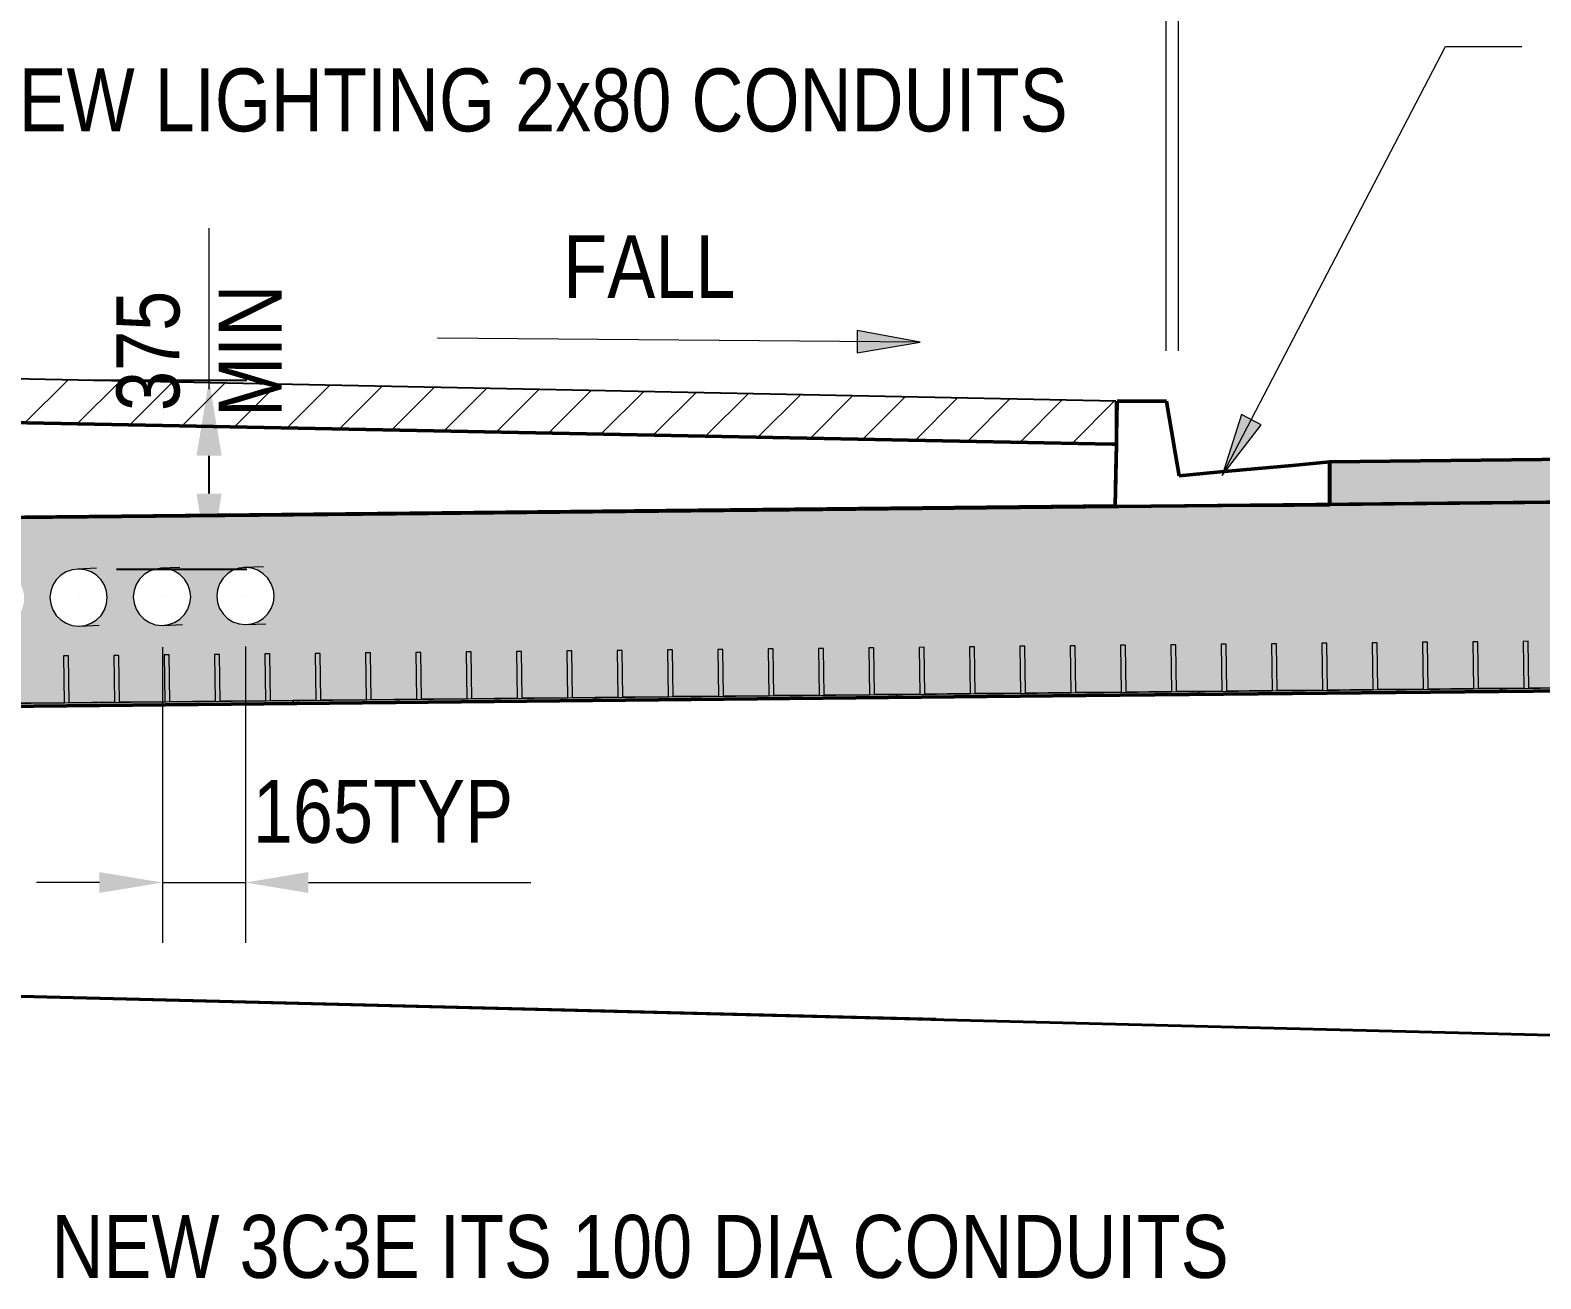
# Model space of a CAD drawing. Header units: metres. Extents: x -1693 to -1567, y 3 to 23.
# Drawn here: x -1688.653 to -1685.652, y 17.735 to 20.215 of the extents above; entities that cross this region are included whole.
import ezdxf

# ---------------------------------------------------------------- set-up
doc = ezdxf.new("R2010")
doc.units = ezdxf.units.M
doc.linetypes.add('DASHED2', pattern=[9.525, 6.35, -3.175])
doc.linetypes.add('JacobsDash', pattern=[0.0045, 0.003, -0.0015])
doc.layers.get('Defpoints').update_dxf_attribs({"color": 41})
for name, color, linetype, lineweight, true_color in [('Center line', 7, 'Continuous', 9, 0xff8080), ('D-BDGE-Conduits', 1, 'Continuous', 9, 0xff0000), ('D-BDGE-FRAMING', 7, 'Continuous', 13, 0x8c8cc6)]:
    doc.layers.add(name, color=color, linetype=linetype, lineweight=lineweight, true_color=true_color)
for name, color, linetype, lineweight in [('D-BDGE', 7, 'Continuous', 13), ('D-BDGE-18-SOLID', 7, 'Continuous', 9), ('D-BDGE-FLOOR', 7, 'Continuous', 50), ('D-BDGE-FLOOR-HID', 7, 'JacobsDash', 18), ('D-BDGE-FLOOR-PAT', 7, 'Continuous', 50), ('D-BDGE-LINE', 7, 'Continuous', 9), ('D-ENHA-TEXT', 7, 'Continuous', 9), ('D-ENHA-TEXT-DIMS', 7, 'Continuous', 9), ('Toposolid', 7, 'Continuous', 9)]:
    doc.layers.add(name, color=color, linetype=linetype, lineweight=lineweight)
doc.styles.add('Arial Narrow', font='ARIALN.TTF', dxfattribs={"height": 0.125})
doc.dimstyles.new('____ddd_____1', dxfattribs={"dimscale": 0.3048, "dimtxt": 0.127929, "dimasz": 0.492126, "dimexe": 0.246063, "dimexo": 0.164042, "dimgap": 0.082021, "dimtad": 1, "dimdec": 0, "dimlfac": 1000, "dimzin": 0, "dimdsep": 46, "dimtxsty": 'Arial Narrow', "dimsah": 1, "dimcen": 0.09, "dimaunit": 1, "dimadec": 4, "dimazin": 0, "dimtfac": 1, "dimtdec": 4, "dimtix": 1, "dimtmove": 2, "dimatfit": 3, "dimfxl": 1, "dimtvp": 1, "dimtolj": 1, "dimtzin": 0, "dimarcsym": 2})
doc.dimstyles.new('Dimension_Standard_O__mm_', dxfattribs={"dimscale": 0.3048, "dimtxt": 0.127929, "dimasz": 0.410105, "dimexe": 0.393701, "dimexo": 0.246063, "dimgap": 0.246063, "dimtad": 1, "dimdec": 0, "dimlfac": 1000, "dimzin": 0, "dimdsep": 46, "dimtxsty": 'Arial Narrow', "dimsah": 1, "dimcen": 0.09, "dimaunit": 1, "dimadec": 4, "dimazin": 0, "dimtfac": 1, "dimtdec": 4, "dimtix": 1, "dimtmove": 0, "dimatfit": 3, "dimfxl": 1, "dimtvp": 1, "dimtfill": 1, "dimtolj": 1, "dimtzin": 0, "dimlwd": 18, "dimlwe": 18, "dimarcsym": 2})
doc.dimstyles.new('Dimension_Standard_O__mm__2', dxfattribs={"dimscale": 0.3048, "dimtxt": 0.127929, "dimasz": 0.410105, "dimexe": 0.393701, "dimexo": 0.246063, "dimgap": 0.246063, "dimtad": 1, "dimdec": 0, "dimlfac": 1000, "dimzin": 0, "dimdsep": 46, "dimtxsty": 'Arial Narrow', "dimsah": 1, "dimcen": 0.09, "dimaunit": 1, "dimadec": 4, "dimazin": 0, "dimtfac": 1, "dimtdec": 4, "dimtix": 1, "dimtmove": 2, "dimatfit": 3, "dimfxl": 1, "dimtvp": 1, "dimtfill": 1, "dimtolj": 1, "dimtzin": 0, "dimlwd": 18, "dimlwe": 18, "dimarcsym": 2})

# ---------------------------------------------------------------- blocks, each defined once
blk = doc.blocks.new('T2DPAA-T2D-PWA-GE-M3D-100001_RockLevels_rvt-1-DRG-2871022 - SECTION 1')
at = {"layer": 'Toposolid', "true_color": 0x8000ff}
blk.add_hatch(color=190, dxfattribs=at).paths.add_polyline_path([(-1675.9625, 17.9468), (-1674.1796, 17.9847), (-1664.3281, 18.4699), (-1659.2964, 18.4138), (-1656.9158, 18.4274), (-1653.7706, 18.5171), (-1653.7706, 18.5176), (-1656.9159, 18.4284), (-1659.3147, 18.415), (-1664.3338, 18.471), (-1674.1999, 17.9847), (-1675.9625, 17.9478), (-1677.3317, 18.0114), (-1689.3488, 18.3138), (-1691.2278, 18.7594), (-1693.0502, 18.1242), (-1693.0502, 18.1235), (-1691.2277, 18.7585), (-1689.3473, 18.3124), (-1677.3292, 18.0104), (-1675.9625, 17.9468)])
at = {"layer": 'Toposolid', "color": 190, "linetype": 'DASHED2', "lineweight": 40, "true_color": 0x8000ff}
for p, q in [((-1677.3309, 18.0114), (-1689.3473, 18.3134)), ((-1689.3473, 18.3124), (-1677.3309, 18.0104))]:
    blk.add_line(p, q, dxfattribs=at)
blk = doc.blocks.new('07_STR_DPS_PermadecPanel - 07_STR_DPS_PermadecPanel-V3-DRG-2871022 - SECTION 1')
at = {"layer": 'D-BDGE-FRAMING', "color": 7}
for p, q in [((-1688.6767, 18.9713), (-1688.6867, 18.9712)), ((-1688.6867, 18.9712), (-1688.6858, 18.8782)), ((-1688.6758, 18.8783), (-1688.6767, 18.9713)), ((-1688.5767, 18.9723), (-1688.5867, 18.9722)), ((-1688.5867, 18.9722), (-1688.5858, 18.8792)), ((-1688.5758, 18.8793), (-1688.5767, 18.9723)), ((-1688.4767, 18.9733), (-1688.4867, 18.9732)), ((-1688.4867, 18.9732), (-1688.4858, 18.8802)), ((-1688.4758, 18.8803), (-1688.4767, 18.9733)), ((-1688.3767, 18.9743), (-1688.3867, 18.9742)), ((-1688.3867, 18.9742), (-1688.3858, 18.8812)), ((-1688.3758, 18.8813), (-1688.3767, 18.9743)), ((-1688.2767, 18.9753), (-1688.2867, 18.9752)), ((-1688.2867, 18.9752), (-1688.2858, 18.8822)), ((-1688.2758, 18.8823), (-1688.2767, 18.9753)), ((-1688.1768, 18.9763), (-1688.1867, 18.9762)), ((-1688.1867, 18.9762), (-1688.1858, 18.8832)), ((-1688.1758, 18.8833), (-1688.1768, 18.9763)), ((-1688.6858, 18.8782), (-1688.7308, 18.8778)), ((-1688.7308, 18.8778), (-1688.7307, 18.8718)), ((-1688.7307, 18.8718), (-1688.1308, 18.8778)), ((-1688.5858, 18.8792), (-1688.6758, 18.8783)), ((-1688.4858, 18.8802), (-1688.5758, 18.8793)), ((-1688.3858, 18.8812), (-1688.4758, 18.8803)), ((-1688.2858, 18.8822), (-1688.3758, 18.8813)), ((-1688.1858, 18.8832), (-1688.2758, 18.8823)), ((-1688.1308, 18.8838), (-1688.1758, 18.8833)), ((-1688.1308, 18.8778), (-1688.1308, 18.8838))]:
    blk.add_line(p, q, dxfattribs=at)
blk = doc.blocks.new('07_STR_DPS_PermadecPanel - 07_STR_DPS_PermadecPanel-V4-DRG-2871022 - SECTION 1')
at = {"layer": 'D-BDGE-FRAMING', "color": 7}
for p, q in [((-1688.0767, 18.9773), (-1688.0867, 18.9772)), ((-1688.0867, 18.9772), (-1688.0858, 18.8842)), ((-1688.0758, 18.8843), (-1688.0767, 18.9773)), ((-1687.9767, 18.9783), (-1687.9867, 18.9782)), ((-1687.9867, 18.9782), (-1687.9858, 18.8852)), ((-1687.9758, 18.8853), (-1687.9767, 18.9783)), ((-1687.8767, 18.9793), (-1687.8867, 18.9792)), ((-1687.8867, 18.9792), (-1687.8858, 18.8862)), ((-1687.8758, 18.8863), (-1687.8767, 18.9793)), ((-1687.7767, 18.9803), (-1687.7867, 18.9802)), ((-1687.7867, 18.9802), (-1687.7858, 18.8872)), ((-1687.7758, 18.8873), (-1687.7767, 18.9803)), ((-1687.6767, 18.9813), (-1687.6867, 18.9812)), ((-1687.6867, 18.9812), (-1687.6858, 18.8882)), ((-1687.6758, 18.8883), (-1687.6767, 18.9813)), ((-1687.5767, 18.9823), (-1687.5867, 18.9822)), ((-1687.5867, 18.9822), (-1687.5858, 18.8892)), ((-1687.5758, 18.8893), (-1687.5767, 18.9823)), ((-1688.0858, 18.8842), (-1688.1308, 18.8838)), ((-1688.1308, 18.8838), (-1688.1307, 18.8778)), ((-1688.1307, 18.8778), (-1687.5308, 18.8838)), ((-1687.9858, 18.8852), (-1688.0758, 18.8843)), ((-1687.8858, 18.8862), (-1687.9758, 18.8853)), ((-1687.7858, 18.8872), (-1687.8758, 18.8863)), ((-1687.6858, 18.8882), (-1687.7758, 18.8873)), ((-1687.5858, 18.8892), (-1687.6758, 18.8883)), ((-1687.5308, 18.8898), (-1687.5758, 18.8893)), ((-1687.5308, 18.8838), (-1687.5308, 18.8898))]:
    blk.add_line(p, q, dxfattribs=at)
blk = doc.blocks.new('07_STR_DPS_PermadecPanel - 07_STR_DPS_PermadecPanel-V5-DRG-2871022 - SECTION 1')
at = {"layer": 'D-BDGE-FRAMING', "color": 7}
for p, q in [((-1687.4767, 18.9833), (-1687.4867, 18.9832)), ((-1687.4867, 18.9832), (-1687.4858, 18.8902)), ((-1687.4758, 18.8903), (-1687.4767, 18.9833)), ((-1687.3767, 18.9843), (-1687.3867, 18.9842)), ((-1687.3867, 18.9842), (-1687.3858, 18.8912)), ((-1687.3758, 18.8913), (-1687.3767, 18.9843)), ((-1687.2767, 18.9853), (-1687.2867, 18.9852)), ((-1687.2867, 18.9852), (-1687.2858, 18.8922)), ((-1687.2758, 18.8923), (-1687.2767, 18.9853)), ((-1687.1767, 18.9863), (-1687.1867, 18.9862)), ((-1687.1867, 18.9862), (-1687.1858, 18.8932)), ((-1687.1758, 18.8933), (-1687.1767, 18.9863)), ((-1687.0767, 18.9873), (-1687.0867, 18.9872)), ((-1687.0867, 18.9872), (-1687.0858, 18.8942)), ((-1687.0758, 18.8943), (-1687.0767, 18.9873)), ((-1686.9767, 18.9883), (-1686.9867, 18.9882)), ((-1686.9867, 18.9882), (-1686.9858, 18.8952)), ((-1686.9758, 18.8953), (-1686.9767, 18.9883)), ((-1687.4858, 18.8902), (-1687.5308, 18.8898)), ((-1687.5308, 18.8898), (-1687.5307, 18.8838)), ((-1687.5307, 18.8838), (-1686.9308, 18.8898)), ((-1687.3858, 18.8912), (-1687.4758, 18.8903)), ((-1687.2858, 18.8922), (-1687.3758, 18.8913)), ((-1687.1858, 18.8932), (-1687.2758, 18.8923)), ((-1687.0858, 18.8942), (-1687.1758, 18.8933)), ((-1686.9858, 18.8952), (-1687.0758, 18.8943)), ((-1686.9308, 18.8958), (-1686.9758, 18.8953)), ((-1686.9308, 18.8898), (-1686.9308, 18.8958))]:
    blk.add_line(p, q, dxfattribs=at)
blk = doc.blocks.new('07_STR_DPS_PermadecPanel - 07_STR_DPS_PermadecPanel-5973115-DRG-2871022 - SECTION 1')
at = {"layer": 'D-BDGE-FRAMING', "color": 7}
for p, q in [((-1686.8767, 18.9894), (-1686.8867, 18.9893)), ((-1686.8867, 18.9893), (-1686.8858, 18.8963)), ((-1686.8758, 18.8964), (-1686.8767, 18.9894)), ((-1686.7767, 18.9904), (-1686.7867, 18.9903)), ((-1686.7867, 18.9903), (-1686.7858, 18.8973)), ((-1686.7758, 18.8974), (-1686.7767, 18.9904)), ((-1686.6767, 18.9914), (-1686.6867, 18.9913)), ((-1686.6867, 18.9913), (-1686.6858, 18.8983)), ((-1686.6758, 18.8984), (-1686.6767, 18.9914)), ((-1686.5767, 18.9924), (-1686.5867, 18.9923)), ((-1686.5867, 18.9923), (-1686.5858, 18.8993)), ((-1686.5758, 18.8994), (-1686.5767, 18.9924)), ((-1686.4767, 18.9934), (-1686.4867, 18.9933)), ((-1686.4867, 18.9933), (-1686.4858, 18.9003)), ((-1686.4758, 18.9004), (-1686.4767, 18.9934)), ((-1686.3767, 18.9944), (-1686.3867, 18.9943)), ((-1686.3867, 18.9943), (-1686.3858, 18.9013)), ((-1686.3758, 18.9014), (-1686.3767, 18.9944)), ((-1686.8858, 18.8963), (-1686.9308, 18.8958)), ((-1686.9308, 18.8958), (-1686.9307, 18.8898)), ((-1686.9307, 18.8898), (-1686.3308, 18.8958)), ((-1686.7858, 18.8973), (-1686.8758, 18.8964)), ((-1686.6858, 18.8983), (-1686.7758, 18.8974)), ((-1686.5858, 18.8993), (-1686.6758, 18.8984)), ((-1686.4858, 18.9003), (-1686.5758, 18.8994)), ((-1686.3858, 18.9013), (-1686.4758, 18.9004)), ((-1686.3308, 18.9018), (-1686.3758, 18.9014)), ((-1686.3308, 18.8958), (-1686.3308, 18.9018))]:
    blk.add_line(p, q, dxfattribs=at)
blk = doc.blocks.new('07_STR_DPS_PermadecPanel - 07_STR_DPS_PermadecPanel-V6-DRG-2871022 - SECTION 1')
at = {"layer": 'D-BDGE-FRAMING', "color": 7}
for p, q in [((-1686.0767, 18.9974), (-1686.0867, 18.9973)), ((-1686.0867, 18.9973), (-1686.0858, 18.9043)), ((-1686.0758, 18.9044), (-1686.0767, 18.9974)), ((-1685.9767, 18.9984), (-1685.9867, 18.9983)), ((-1685.9867, 18.9983), (-1685.9858, 18.9053)), ((-1685.9758, 18.9054), (-1685.9767, 18.9984)), ((-1685.8767, 18.9994), (-1685.8867, 18.9993)), ((-1685.8867, 18.9993), (-1685.8858, 18.9063)), ((-1685.8758, 18.9064), (-1685.8767, 18.9994)), ((-1685.7767, 19.0004), (-1685.7867, 19.0003)), ((-1685.7867, 19.0003), (-1685.7858, 18.9073)), ((-1685.7758, 18.9074), (-1685.7767, 19.0004)), ((-1686.2767, 18.9954), (-1686.2867, 18.9953)), ((-1686.2867, 18.9953), (-1686.2858, 18.9023)), ((-1686.2758, 18.9024), (-1686.2767, 18.9954)), ((-1686.1767, 18.9964), (-1686.1867, 18.9963)), ((-1686.1867, 18.9963), (-1686.1858, 18.9033)), ((-1686.1758, 18.9034), (-1686.1767, 18.9964)), ((-1685.7858, 18.9073), (-1685.8758, 18.9064)), ((-1685.7308, 18.9078), (-1685.7758, 18.9074)), ((-1685.7308, 18.9018), (-1685.7308, 18.9078)), ((-1686.2858, 18.9023), (-1686.3308, 18.9018)), ((-1686.3308, 18.9018), (-1686.3307, 18.8958)), ((-1686.3307, 18.8958), (-1685.7308, 18.9018)), ((-1686.1858, 18.9033), (-1686.2758, 18.9024)), ((-1686.0858, 18.9043), (-1686.1758, 18.9034)), ((-1685.9858, 18.9053), (-1686.0758, 18.9044)), ((-1685.8858, 18.9063), (-1685.9758, 18.9054))]:
    blk.add_line(p, q, dxfattribs=at)
blk = doc.blocks.new('07_STR_DPS_PermadecPanel - 07_STR_DPS_PermadecPanel-5973118-DRG-2871022 - SECTION 1')
at = {"layer": 'D-BDGE-FRAMING', "color": 7}
for p, q in [((-1685.6767, 19.0013), (-1685.6867, 19.0012)), ((-1685.6867, 19.0012), (-1685.6858, 18.9082)), ((-1685.6758, 18.9083), (-1685.6767, 19.0013)), ((-1685.5767, 19.0023), (-1685.5867, 19.0022)), ((-1685.5867, 19.0022), (-1685.5858, 18.9092)), ((-1685.5758, 18.9093), (-1685.5767, 19.0023)), ((-1685.4767, 19.0033), (-1685.4867, 19.0032)), ((-1685.4867, 19.0032), (-1685.4858, 18.9102)), ((-1685.4758, 18.9103), (-1685.4767, 19.0033)), ((-1685.3767, 19.0043), (-1685.3867, 19.0042)), ((-1685.3867, 19.0042), (-1685.3858, 18.9112)), ((-1685.3758, 18.9113), (-1685.3767, 19.0043)), ((-1685.2767, 19.0053), (-1685.2867, 19.0052)), ((-1685.2867, 19.0052), (-1685.2858, 18.9122)), ((-1685.2758, 18.9123), (-1685.2767, 19.0053)), ((-1685.1767, 19.0063), (-1685.1867, 19.0062)), ((-1685.1867, 19.0062), (-1685.1858, 18.9132)), ((-1685.1758, 18.9133), (-1685.1767, 19.0063)), ((-1685.6858, 18.9082), (-1685.7308, 18.9078)), ((-1685.7308, 18.9078), (-1685.7307, 18.9018)), ((-1685.7307, 18.9018), (-1685.1308, 18.9078)), ((-1685.5858, 18.9092), (-1685.6758, 18.9083)), ((-1685.4858, 18.9102), (-1685.5758, 18.9093)), ((-1685.3858, 18.9112), (-1685.4758, 18.9103)), ((-1685.2858, 18.9122), (-1685.3758, 18.9113)), ((-1685.1858, 18.9132), (-1685.2758, 18.9123)), ((-1685.1308, 18.9138), (-1685.1758, 18.9133)), ((-1685.1308, 18.9078), (-1685.1308, 18.9138))]:
    blk.add_line(p, q, dxfattribs=at)
blk = doc.blocks.new('Floors 6 - Floors 6-5450700-DRG-2871022 - SECTION 1')
at = {"layer": 'D-BDGE-FLOOR-PAT', "lineweight": 9, "true_color": 0x808080}
h = blk.add_hatch(dxfattribs=at)
h.set_pattern_fill('FP_1', color=8, style=0, pattern_type=2)
h.set_pattern_definition([(50, (-1672.823, 18.093), (0.231372, -0.020238), [0.02419, -0.26613]), (355, (-1672.823, 18.093), (-0.0447625, 0.2426446), [0.01935, -0.2129]), (100.451, (-1672.803, 18.092), (0.1866137, 0.2224002), [0.02056, -0.22617]), (46.184, (-1672.823, 18.158), (0.344272, -0.0533906), [0.03629, -0.39919]), (96.636, (-1672.794, 18.153), (0.301496, 0.3142366), [0.03084, -0.33926]), (351.184, (-1672.823, 18.158), (0.301502, 0.314234), [0.02903, -0.31935]), (21, (-1672.79, 18.142), (0.192551, -0.129872), [0.02419, -0.26613]), (326, (-1672.79, 18.142), (0.0784863, 0.233923), [0.01935, -0.2129]), (71.451, (-1672.774, 18.131), (0.2710378, 0.1040435), [0.02056, -0.22617]), (37.5, (-1672.823, 18.093), (0.0039173, 0.10738557), [0.00168, -0.20865, 0.00168, -0.21445, -0.21371]), (37.5, (-1672.823, 18.093), (0.0039173, 0.10738557), [-0.42645, 0.00168, -0.21203]), (7.5, (-1672.823, 18.093), (0.0848598, 0.1272249), [0.00168, -0.12155, 0.00168, -0.20381, -0.08145]), (7.5, (-1672.823, 18.093), (0.0848598, 0.1272249), [-0.32871, 0.00168, -0.07978]), (327.5, (-1672.895, 18.093), (0.1722007, -0.0072723), [0.00168, -0.07897, 0.00168, -0.24994, -0.33387]), (327.5, (-1672.895, 18.093), (0.1722007, -0.0072723), [-0.33226, 0.00168, -0.33219]), (317.5, (-1672.927, 18.093), (0.1881195, 0.0322922), [0.00168, -0.10316, 0.00168, -0.16542, -0.2371]), (317.5, (-1672.927, 18.093), (0.1881195, 0.0322922), [-0.27193, 0.00168, -0.23542])])
edge = h.paths.add_edge_path()
edge.add_line((-1686.3496, 19.2705), (-1686.1396, 19.2726))
edge.add_line((-1686.1396, 19.2726), (-1686.299, 19.271))
edge.add_line((-1686.299, 19.271), (-1686.3491, 19.2705))
at = {"layer": 'D-BDGE-FLOOR'}
for p, q in [((-1686.4588, 19.4782), (-1686.4932, 19.4782)), ((-1686.3939, 19.4696), (-1686.3954, 19.4783)), ((-1686.3953, 19.4783), (-1686.3954, 19.4783)), ((-1686.3822, 19.4), (-1686.3939, 19.4696)), ((-1686.3706, 19.3303), (-1686.3815, 19.3956)), ((-1686.071, 19.2726), (-1686.071, 19.3576)), ((-1686.4959, 19.339), (-1686.4973, 19.2694))]:
    blk.add_line(p, q, dxfattribs=at)
at = {"layer": 'D-BDGE-FLOOR', "color": 250, "true_color": 0x303030}
for p, q in [((-1686.4931, 19.4782), (-1686.4932, 19.4782)), ((-1686.3815, 19.3956), (-1686.3822, 19.4)), ((-1686.3706, 19.3303), (-1686.3705, 19.3303)), ((-1686.4973, 19.2694), (-1686.4972, 19.2694))]:
    blk.add_line(p, q, dxfattribs=at)
at = {"layer": 'D-BDGE-FLOOR', "color": 251, "true_color": 0x545454}
blk.add_line((-1686.4949, 19.3931), (-1686.4959, 19.339), dxfattribs=at)
at = {"layer": 'D-BDGE-FLOOR', "flags": 128}
for points in [[(-1686.4932, 19.4782), (-1686.4946, 19.4086), (-1686.4949, 19.3931)], [(-1686.3954, 19.4783), (-1686.4271, 19.4783), (-1686.4588, 19.4782)], [(-1686.071, 19.3576), (-1686.1459, 19.3508), (-1686.2208, 19.344), (-1686.2957, 19.3371), (-1686.3706, 19.3303)], [(-1686.4973, 19.2694), (-1686.4263, 19.27), (-1686.3552, 19.2705), (-1686.2842, 19.271), (-1686.2131, 19.2716), (-1686.142, 19.2721), (-1686.071, 19.2726)]]:
    blk.add_lwpolyline(points, dxfattribs=at)
blk = doc.blocks.new('DIMBLOCK9-DRG-2871022 - SECTION 1')
at = {"layer": 'D-ENHA-TEXT-DIMS', "color": 0, "lineweight": -2, "transparency": 16777216}
for p, q in [((-1688.5266, 19.5199), (-1688.2226, 19.5199)), ((-1688.2976, 19.2949), (-1688.2976, 19.3699)), ((-1688.4816, 19.1449), (-1688.2226, 19.1449))]:
    blk.add_line(p, q, dxfattribs=at)
at = {"layer": 'D-ENHA-TEXT-DIMS', "color": 0, "transparency": 16777216}
for points in [[(-1688.3226, 19.3699), (-1688.2726, 19.3699), (-1688.2976, 19.5199)], [(-1688.3226, 19.2949), (-1688.2726, 19.2949), (-1688.2976, 19.1449)]]:
    blk.add_solid(points, dxfattribs=at)
at = {"layer": 'Defpoints', "color": 0, "transparency": 16777216}
for p in [(-1688.5766, 19.5199), (-1688.2976, 19.5199), (-1688.5316, 19.1449)]:
    blk.add_point(p, dxfattribs=at)
at = {"layer": 'D-ENHA-TEXT-DIMS', "color": 0, "transparency": 16777216, "insert": (-1688.3175, 19.5783), "char_height": 0.125, "width": 0.316776, "attachment_point": 5, "rotation": 90, "line_spacing_factor": 0.974696, "style": 'Arial Narrow'}
blk.add_mtext('\\A1;375\\PMIN', dxfattribs=at)
blk = doc.blocks.new('DIMBLOCK17-DRG-2871022 - SECTION 1')
at = {"layer": 'D-ENHA-TEXT-DIMS', "color": 0, "lineweight": 18, "transparency": 16777216}
for p, q in [((-1686.3964, 19.5783), (-1686.3964, 22.1869)), ((-1686.3714, 19.5783), (-1686.3714, 22.1869)), ((-1686.5214, 22.0669), (-1686.6464, 22.0669)), ((-1686.3964, 22.0669), (-1686.3714, 22.0669)), ((-1686.2464, 22.0669), (-1686.1214, 22.0669))]:
    blk.add_line(p, q, dxfattribs=at)
at = {"layer": 'D-ENHA-TEXT-DIMS', "color": 0, "transparency": 16777216}
for points in [[(-1686.5214, 22.0877), (-1686.5214, 22.046), (-1686.3964, 22.0669)], [(-1686.2464, 22.0877), (-1686.2464, 22.046), (-1686.3714, 22.0669)]]:
    blk.add_solid(points, dxfattribs=at)
at = {"layer": 'Defpoints', "color": 0, "transparency": 16777216}
for p in [(-1686.3714, 22.0669), (-1686.3964, 19.5033), (-1686.3714, 19.5033)]:
    blk.add_point(p, dxfattribs=at)
at = {"layer": 'D-ENHA-TEXT-DIMS', "color": 0, "lineweight": 18, "transparency": 16777216, "insert": (-1686.3839, 22.2057), "char_height": 0.125, "width": 0.190066, "attachment_point": 5, "style": 'Arial Narrow', "bg_fill": 3, "box_fill_scale": 1.1, "bg_fill_color": 256, "bg_fill_true_color": 13158600, "bg_fill_transparency": 0}
blk.add_mtext('\\A1;25', dxfattribs=at)
blk = doc.blocks.new('DIMBLOCK22-DRG-2871022 - SECTION 1')
at = {"layer": 'D-ENHA-TEXT-DIMS', "color": 0, "lineweight": 18, "transparency": 16777216}
for p, q in [((-1688.3904, 18.9897), (-1688.3904, 18.402)), ((-1688.2254, 18.9912), (-1688.2254, 18.402)), ((-1688.5154, 18.522), (-1688.6404, 18.522)), ((-1688.3904, 18.522), (-1688.2254, 18.522)), ((-1688.1004, 18.522), (-1687.9754, 18.522))]:
    blk.add_line(p, q, dxfattribs=at)
at = {"layer": 'D-ENHA-TEXT-DIMS', "color": 0, "transparency": 16777216}
for points in [[(-1688.5154, 18.5428), (-1688.5154, 18.5012), (-1688.3904, 18.522)], [(-1688.1004, 18.5428), (-1688.1004, 18.5012), (-1688.2254, 18.522)]]:
    blk.add_solid(points, dxfattribs=at)
at = {"layer": 'Defpoints', "color": 0, "transparency": 16777216}
for p in [(-1688.3904, 19.0647), (-1688.2254, 19.0662), (-1688.2254, 18.522)]:
    blk.add_point(p, dxfattribs=at)
at = {"layer": 'D-ENHA-TEXT-DIMS', "color": 0, "lineweight": 18, "transparency": 16777216, "insert": (-1688.2108, 18.726), "char_height": 0.125, "width": 0.667667, "attachment_point": 1, "line_spacing_factor": 0.974696, "style": 'Arial Narrow', "bg_fill": 3, "box_fill_scale": 1.1, "bg_fill_color": 256, "bg_fill_true_color": 13158600, "bg_fill_transparency": 0}
blk.add_mtext('\\A1;165TYP', dxfattribs=at)

msp = doc.modelspace()

# ---------------------------------------------------------------- hatches: boundary and pattern name
at = {"layer": 'D-BDGE-FLOOR-PAT', "true_color": 0xc0c0c0}
msp.add_hatch(color=9, dxfattribs=at).paths.add_polyline_path([(-1686.0713, 19.2733), (-1685.0715, 19.2836), (-1677.9343, 19.3589), (-1677.9343, 19.4439), (-1686.0713, 19.3581), (-1686.0713, 19.2828)])
h = msp.add_hatch(color=9, dxfattribs=at)
h.paths.add_polyline_path([(-1690.8666, 18.8504), (-1677.9343, 18.9796), (-1677.9343, 19.3546), (-1690.2663, 19.2314), (-1690.2613, 19.203), (-1690.8576, 19.1971), (-1690.8576, 19.2255), (-1690.8666, 19.2254), (-1690.8666, 19.1971)])
h.paths.add_polyline_path([(-1689.5586, 19.0101), (-1689.5706, 19.0132), (-1689.579, 19.0174), (-1689.5873, 19.0245), (-1689.5936, 19.0333), (-1689.5978, 19.0448), (-1689.5989, 19.0556), (-1689.5974, 19.0663), (-1689.5934, 19.0764), (-1689.587, 19.0852), (-1689.5786, 19.0923), (-1689.5686, 19.0972), (-1689.56, 19.0994), (-1689.5484, 19.0994), (-1689.5372, 19.0965), (-1689.5276, 19.0913), (-1689.5196, 19.0839), (-1689.5136, 19.0747), (-1689.5102, 19.0663), (-1689.5087, 19.0556), (-1689.5099, 19.0448), (-1689.5136, 19.0346), (-1689.5212, 19.0242), (-1689.5276, 19.0182), (-1689.5392, 19.0125), (-1689.5477, 19.0103)])
h.paths.add_polyline_path([(-1689.7093, 19.0101), (-1689.7199, 19.0125), (-1689.7296, 19.0174), (-1689.7379, 19.0245), (-1689.7442, 19.0333), (-1689.7483, 19.0434), (-1689.7497, 19.0541), (-1689.7483, 19.0659), (-1689.7442, 19.0761), (-1689.7379, 19.085), (-1689.7296, 19.0921), (-1689.7213, 19.0967), (-1689.7107, 19.0994), (-1689.699, 19.0994), (-1689.6879, 19.0965), (-1689.6783, 19.0913), (-1689.6703, 19.0839), (-1689.6642, 19.0747), (-1689.6607, 19.0649), (-1689.6595, 19.0541), (-1689.661, 19.0434), (-1689.6651, 19.0333), (-1689.6715, 19.0245), (-1689.6798, 19.0174), (-1689.6899, 19.0125), (-1689.6984, 19.0103)])
h.paths.add_polyline_path([(-1689.053, 19.0261), (-1689.067, 19.0276), (-1689.0799, 19.0323), (-1689.0915, 19.04), (-1689.1009, 19.0502), (-1689.1076, 19.0624), (-1689.1111, 19.0758), (-1689.1111, 19.0906), (-1689.1076, 19.1044), (-1689.1009, 19.1167), (-1689.0915, 19.127), (-1689.0799, 19.1348), (-1689.0668, 19.1395), (-1689.0548, 19.1411), (-1689.041, 19.1397), (-1689.0279, 19.135), (-1689.0163, 19.1273), (-1689.0059, 19.1151), (-1689.0002, 19.1046), (-1688.9967, 19.0911), (-1688.9966, 19.0773), (-1688.9997, 19.0639), (-1689.0059, 19.0517), (-1689.0163, 19.0402), (-1689.0279, 19.0325), (-1689.0392, 19.028), (-1689.0421, 19.0276)])
h.paths.add_polyline_path([(-1688.8873, 19.0276), (-1688.9013, 19.0292), (-1688.9159, 19.0349), (-1688.9272, 19.043), (-1688.9352, 19.0517), (-1688.9419, 19.0641), (-1688.9454, 19.0776), (-1688.9456, 19.0915), (-1688.9424, 19.1049), (-1688.9362, 19.1171), (-1688.9258, 19.1285), (-1688.9159, 19.1356), (-1688.9029, 19.1407), (-1688.8891, 19.1426), (-1688.8753, 19.1412), (-1688.8622, 19.1365), (-1688.8492, 19.1273), (-1688.8402, 19.1167), (-1688.8345, 19.1061), (-1688.831, 19.0926), (-1688.8309, 19.0788), (-1688.834, 19.0654), (-1688.8402, 19.0532), (-1688.8506, 19.0417), (-1688.8622, 19.034), (-1688.8735, 19.0295), (-1688.8768, 19.0291)])
h.paths.add_polyline_path([(-1688.7216, 19.0292), (-1688.7356, 19.0307), (-1688.7485, 19.0353), (-1688.7601, 19.043), (-1688.7695, 19.0532), (-1688.7762, 19.0656), (-1688.7797, 19.0791), (-1688.7798, 19.093), (-1688.7767, 19.1064), (-1688.7705, 19.1186), (-1688.7607, 19.1296), (-1688.7502, 19.1371), (-1688.7372, 19.1422), (-1688.7234, 19.1441), (-1688.7094, 19.1426), (-1688.6965, 19.138), (-1688.6843, 19.1296), (-1688.6755, 19.1201), (-1688.6688, 19.1077), (-1688.6653, 19.0941), (-1688.6652, 19.0803), (-1688.6683, 19.0669), (-1688.6745, 19.0547), (-1688.6849, 19.0432), (-1688.6949, 19.0362), (-1688.7078, 19.031), (-1688.7111, 19.0306)])
h.paths.add_polyline_path([(-1688.5559, 19.0307), (-1688.5697, 19.0321), (-1688.5828, 19.0368), (-1688.5944, 19.0445), (-1688.6048, 19.0566), (-1688.6105, 19.0671), (-1688.614, 19.0807), (-1688.6141, 19.0945), (-1688.611, 19.1079), (-1688.6048, 19.1201), (-1688.5958, 19.1306), (-1688.5845, 19.1386), (-1688.5715, 19.1437), (-1688.5577, 19.1456), (-1688.5426, 19.1437), (-1688.5295, 19.1386), (-1688.5192, 19.1318), (-1688.5098, 19.1216), (-1688.5031, 19.1094), (-1688.4996, 19.096), (-1688.4994, 19.0822), (-1688.5025, 19.0686), (-1688.5088, 19.0563), (-1688.5192, 19.0448), (-1688.5291, 19.0377), (-1688.5421, 19.0326), (-1688.5454, 19.0321)])
h.paths.add_polyline_path([(-1688.3851, 19.0325), (-1688.399, 19.0327), (-1688.4124, 19.0362), (-1688.4247, 19.0428), (-1688.4349, 19.0522), (-1688.4427, 19.0637), (-1688.4474, 19.0768), (-1688.4488, 19.0906), (-1688.4469, 19.1043), (-1688.4418, 19.1172), (-1688.4324, 19.1296), (-1688.4231, 19.1375), (-1688.4089, 19.1441), (-1688.3971, 19.1468), (-1688.3832, 19.1466), (-1688.3698, 19.1431), (-1688.3575, 19.1365), (-1688.3473, 19.1271), (-1688.3395, 19.1156), (-1688.3348, 19.1025), (-1688.3334, 19.0887), (-1688.3353, 19.075), (-1688.3404, 19.0621), (-1688.3485, 19.0509), (-1688.3591, 19.0418), (-1688.3735, 19.0351), (-1688.3841, 19.0327)])
h.paths.add_polyline_path([(-1688.2245, 19.0337), (-1688.2396, 19.0356), (-1688.2514, 19.0398), (-1688.263, 19.0475), (-1688.2724, 19.0577), (-1688.279, 19.0699), (-1688.2826, 19.0833), (-1688.2828, 19.0971), (-1688.2797, 19.1107), (-1688.2734, 19.123), (-1688.2644, 19.1336), (-1688.253, 19.1416), (-1688.2401, 19.1468), (-1688.2263, 19.1486), (-1688.2108, 19.1466), (-1688.1994, 19.1425), (-1688.1878, 19.1348), (-1688.1773, 19.1227), (-1688.1717, 19.1124), (-1688.1682, 19.099), (-1688.168, 19.0852), (-1688.1711, 19.0717), (-1688.1773, 19.0593), (-1688.1864, 19.0487), (-1688.1977, 19.0407), (-1688.2107, 19.0356), (-1688.214, 19.0351)])
at = {"layer": 'D-BDGE-LINE', "true_color": 0x808080}
h = msp.add_hatch(dxfattribs=at)
h.set_pattern_fill('FP_5', color=8, style=0, pattern_type=2)
h.set_pattern_definition([(45, (-1672.823, 18.093), (-0.053033, 0.053033), [])])
h.paths.add_polyline_path([(-1686.4964, 19.3935), (-1686.4964, 19.4781), (-1690.3164, 19.5557), (-1690.2992, 19.4677), (-1686.4973, 19.3935)])
at = {"layer": 'D-ENHA-TEXT'}
for points in [[(-1686.8849, 19.5954), (-1687.0097, 19.6185), (-1687.01, 19.5745)], [(-1686.2848, 19.331), (-1686.2075, 19.4317), (-1686.2466, 19.4521)]]:
    msp.add_hatch(color=256, dxfattribs=at).paths.add_polyline_path(points)

# ---------------------------------------------------------------- linework, layer by layer
at = {"layer": 'Center line'}
for p, q in [((-1688.5568, 19.0881), (-1688.5567, 19.0882)), ((-1688.5568, 19.0881), (-1688.5567, 19.0882)), ((-1688.3911, 19.0897), (-1688.391, 19.0897)), ((-1688.3911, 19.0897), (-1688.391, 19.0897)), ((-1688.2254, 19.0912), (-1688.2253, 19.0912)), ((-1688.2254, 19.0912), (-1688.2253, 19.0912))]:
    msp.add_line(p, q, dxfattribs=at)
at = {"layer": 'D-BDGE', "color": 8, "lineweight": 25, "true_color": 0x808080}
for p, q in [((-1686.4964, 19.4781), (-1690.3164, 19.5557)), ((-1686.4964, 19.3935), (-1686.4964, 19.4781))]:
    msp.add_line(p, q, dxfattribs=at)
at = {"layer": 'D-BDGE', "lineweight": 9}
for p, q in [((-1690.8666, 18.8563), (-1677.9342, 18.9855)), ((-1690.8666, 18.8503), (-1677.9341, 18.9795))]:
    msp.add_line(p, q, dxfattribs=at)
at = {"layer": 'D-BDGE', "lineweight": 18}
msp.add_line((-1687.9785, 18.522), (-1687.6585, 18.522), dxfattribs=at)
at = {"layer": 'D-BDGE', "lineweight": 50, "flags": 128}
msp.add_lwpolyline([(-1686.0713, 19.2731), (-1685.1672, 19.2826), (-1684.2631, 19.2922), (-1683.3589, 19.3017), (-1682.4548, 19.3112), (-1681.5507, 19.3208), (-1680.6466, 19.3303), (-1679.7425, 19.3398), (-1678.8384, 19.3494), (-1677.9343, 19.3589)], dxfattribs=at)
at = {"layer": 'D-BDGE-18-SOLID'}
msp.add_line((-1688.2976, 19.5021), (-1688.2976, 19.8221), dxfattribs=at)
at = {"layer": 'D-BDGE-Conduits', "color": 32, "true_color": 0xcc6600}
for p, q in [((-1688.3554, 19.148), (-1688.3935, 19.1463)), ((-1688.1897, 19.1495), (-1688.2278, 19.1478)), ((-1688.5211, 19.1465), (-1688.5592, 19.1448)), ((-1688.5544, 19.0315), (-1688.5162, 19.0331)), ((-1688.3886, 19.033), (-1688.3505, 19.0346)), ((-1688.2229, 19.0345), (-1688.1848, 19.0361))]:
    msp.add_line(p, q, dxfattribs=at)
at = {"layer": 'D-BDGE-Conduits', "color": 32, "true_color": 0xcc6600, "flags": 128}
for points in [[(-1688.2254, 19.1479), (-1688.2381, 19.1465), (-1688.2501, 19.1423), (-1688.2609, 19.1355), (-1688.2699, 19.1265), (-1688.2767, 19.1157), (-1688.2809, 19.1038), (-1688.2824, 19.0911)], [(-1688.1684, 19.0912), (-1688.1699, 19.1038), (-1688.1741, 19.1158), (-1688.1809, 19.1265), (-1688.1899, 19.1355), (-1688.2007, 19.1423), (-1688.2127, 19.1465), (-1688.2254, 19.1479)], [(-1688.5568, 19.1449), (-1688.5695, 19.1434), (-1688.5815, 19.1392), (-1688.5923, 19.1325), (-1688.6013, 19.1235), (-1688.6081, 19.1127), (-1688.6123, 19.1007), (-1688.6138, 19.0881)], [(-1688.4998, 19.0882), (-1688.5013, 19.1008), (-1688.5055, 19.1128), (-1688.5123, 19.1235), (-1688.5213, 19.1325), (-1688.5321, 19.1393), (-1688.5441, 19.1435), (-1688.5568, 19.1449)], [(-1688.3911, 19.1464), (-1688.4038, 19.1449), (-1688.4158, 19.1407), (-1688.4266, 19.134), (-1688.4356, 19.125), (-1688.4424, 19.1142), (-1688.4466, 19.1023), (-1688.4481, 19.0896)], [(-1688.3341, 19.0897), (-1688.3356, 19.1023), (-1688.3398, 19.1143), (-1688.3466, 19.125), (-1688.3556, 19.134), (-1688.3664, 19.1408), (-1688.3784, 19.145), (-1688.3911, 19.1464)], [(-1688.6138, 19.0881), (-1688.6123, 19.0755), (-1688.6081, 19.0635), (-1688.6013, 19.0528), (-1688.5923, 19.0438), (-1688.5815, 19.037), (-1688.5695, 19.0328), (-1688.5568, 19.0314)], [(-1688.5568, 19.0314), (-1688.5441, 19.0329), (-1688.5321, 19.0371), (-1688.5213, 19.0438), (-1688.5123, 19.0528), (-1688.5055, 19.0636), (-1688.5013, 19.0755), (-1688.4998, 19.0882)], [(-1688.4481, 19.0896), (-1688.4466, 19.077), (-1688.4424, 19.065), (-1688.4356, 19.0543), (-1688.4266, 19.0453), (-1688.4158, 19.0385), (-1688.4038, 19.0343), (-1688.3911, 19.0329)], [(-1688.3911, 19.0329), (-1688.3784, 19.0344), (-1688.3664, 19.0386), (-1688.3556, 19.0453), (-1688.3466, 19.0543), (-1688.3398, 19.0651), (-1688.3356, 19.0771), (-1688.3341, 19.0897)], [(-1688.2824, 19.0911), (-1688.2809, 19.0785), (-1688.2767, 19.0665), (-1688.2699, 19.0558), (-1688.2609, 19.0468), (-1688.2501, 19.04), (-1688.2381, 19.0359), (-1688.2254, 19.0344)], [(-1688.2254, 19.0344), (-1688.2127, 19.0359), (-1688.2007, 19.0401), (-1688.1899, 19.0468), (-1688.1809, 19.0558), (-1688.1741, 19.0666), (-1688.1699, 19.0786), (-1688.1684, 19.0912)]]:
    msp.add_lwpolyline(points, dxfattribs=at)
at = {"layer": 'D-BDGE-FLOOR'}
for p, q in [((-1686.5035, 19.3933), (-1690.3003, 19.4677)), ((-1686.4949, 19.3931), (-1686.5035, 19.3933)), ((-1686.4962, 19.3283), (-1686.4949, 19.3931)), ((-1686.0713, 19.3581), (-1686.0713, 19.2731)), ((-1686.4973, 19.2706), (-1686.4962, 19.3276)), ((-1690.2585, 19.2317), (-1686.4973, 19.2706))]:
    msp.add_line(p, q, dxfattribs=at)
at = {"layer": 'D-BDGE-FLOOR', "color": 250, "true_color": 0x303030}
for p, q in [((-1686.4948, 19.3931), (-1686.4949, 19.3931)), ((-1686.4962, 19.3276), (-1686.4962, 19.3283)), ((-1686.4973, 19.2706), (-1686.4972, 19.2706))]:
    msp.add_line(p, q, dxfattribs=at)
at = {"layer": 'D-BDGE-FLOOR', "flags": 128}
for points in [[(-1677.9343, 19.4439), (-1678.8384, 19.4344), (-1679.7425, 19.4248), (-1680.6466, 19.4153), (-1681.5507, 19.4058), (-1682.4548, 19.3962), (-1683.3589, 19.3867), (-1684.2631, 19.3772), (-1685.1672, 19.3676), (-1686.0713, 19.3581)], [(-1677.9343, 19.3546), (-1679.3713, 19.3403), (-1680.8082, 19.3259), (-1682.2451, 19.3116), (-1683.682, 19.2972), (-1685.1189, 19.2828), (-1686.5559, 19.2685), (-1687.9928, 19.2541), (-1689.4297, 19.2398), (-1690.2663, 19.2314)], [(-1690.8666, 18.8504), (-1689.4297, 18.8648), (-1687.9928, 18.8791), (-1686.5559, 18.8935), (-1685.1189, 18.9078), (-1683.682, 18.9222), (-1682.2451, 18.9366), (-1680.8082, 18.9509), (-1679.3713, 18.9653), (-1677.9343, 18.9796)]]:
    msp.add_lwpolyline(points, dxfattribs=at)
at = {"layer": 'D-ENHA-TEXT'}
for p, q in [((-1686.2848, 19.331), (-1685.8412, 20.1832)), ((-1685.8412, 20.1832), (-1685.6894, 20.1832)), ((-1687.8434, 19.6037), (-1687.8437, 19.6037)), ((-1686.8849, 19.5954), (-1687.8434, 19.6037)), ((-1687.0097, 19.6185), (-1687.01, 19.5745)), ((-1686.8849, 19.5954), (-1687.0097, 19.6185)), ((-1687.01, 19.5745), (-1686.8849, 19.5954)), ((-1686.2466, 19.4521), (-1686.2848, 19.331)), ((-1686.2075, 19.4317), (-1686.2466, 19.4521)), ((-1686.2848, 19.331), (-1686.2075, 19.4317))]:
    msp.add_line(p, q, dxfattribs=at)

# ---------------------------------------------------------------- block references
at = {"lineweight": 5}
msp.add_blockref('T2DPAA-T2D-PWA-GE-M3D-100001_RockLevels_rvt-1-DRG-2871022 - SECTION 1', (0, 0), dxfattribs=at)
at = {"layer": 'D-BDGE-FLOOR-HID'}
msp.add_blockref('Floors 6 - Floors 6-5450700-DRG-2871022 - SECTION 1', (0, 0), dxfattribs=at)
at = {"layer": 'D-BDGE-FRAMING', "color": 7}
for name in ['07_STR_DPS_PermadecPanel - 07_STR_DPS_PermadecPanel-V6-DRG-2871022 - SECTION 1', '07_STR_DPS_PermadecPanel - 07_STR_DPS_PermadecPanel-5973118-DRG-2871022 - SECTION 1', '07_STR_DPS_PermadecPanel - 07_STR_DPS_PermadecPanel-V3-DRG-2871022 - SECTION 1', '07_STR_DPS_PermadecPanel - 07_STR_DPS_PermadecPanel-V4-DRG-2871022 - SECTION 1', '07_STR_DPS_PermadecPanel - 07_STR_DPS_PermadecPanel-V5-DRG-2871022 - SECTION 1', '07_STR_DPS_PermadecPanel - 07_STR_DPS_PermadecPanel-5973115-DRG-2871022 - SECTION 1']:
    msp.add_blockref(name, (0, 0), dxfattribs=at)

# ---------------------------------------------------------------- texts
at = {"layer": 'D-ENHA-TEXT', "char_height": 0.125, "attachment_point": 1, "style": 'Arial Narrow', "bg_fill": 3, "box_fill_scale": 1, "bg_fill_color": 256, "bg_fill_transparency": 0}
for s, insert in [('NEW LIGHTING 2x80 CONDUITS', (-1688.7794, 20.1394)), ('FALL', (-1687.594, 19.8082))]:
    msp.add_mtext(s, dxfattribs=dict(at, insert=insert))

# ---------------------------------------------------------------- dimensions: what is measured, and where the dimension line sits
at = {"layer": 'D-ENHA-TEXT-DIMS'}
dim = msp.add_linear_dim(base=(-1688.2976, 19.5199), p1=(-1688.5316, 19.1449), p2=(-1688.5766, 19.5199), angle=90, text='<>\\XMIN', dimstyle='____ddd_____1', override={"dimpost": '<>', "dimfxl": 0.37769}, dxfattribs=at)
dim.commit()
dim.dimension.update_dxf_attribs({"geometry": 'DIMBLOCK9-DRG-2871022 - SECTION 1', "text_midpoint": (-1688.3175, 19.5783), "dimtype": 160, "text_rotation": 90})

# ---------------------------------------------------------------- next in the draw order: texts
at = {"layer": 'D-ENHA-TEXT', "insert": (-1688.6108, 17.8615), "char_height": 0.125, "attachment_point": 1, "style": 'Arial Narrow', "bg_fill": 3, "box_fill_scale": 1, "bg_fill_color": 256, "bg_fill_transparency": 0}
msp.add_mtext('NEW 3C3E ITS 100 DIA CONDUITS', dxfattribs=at)

# ---------------------------------------------------------------- next in the draw order: dimensions: what is measured, and where the dimension line sits
at = {"layer": 'D-ENHA-TEXT-DIMS', "lineweight": 18}
dim = msp.add_linear_dim(base=(-1686.3714, 22.0669), p1=(-1686.3964, 19.5033), p2=(-1686.3714, 19.5033), dimstyle='Dimension_Standard_O__mm_', override={"dimpost": '<>', "dimfxl": 0.025}, dxfattribs=at)
dim.commit()
dim.dimension.update_dxf_attribs({"geometry": 'DIMBLOCK17-DRG-2871022 - SECTION 1', "text_midpoint": (-1686.3839, 22.2057)})
dim = msp.add_linear_dim(base=(-1688.2254, 18.522), p1=(-1688.3904, 19.0647), p2=(-1688.2254, 19.0662), dimstyle='Dimension_Standard_O__mm__2', override={"dimpost": '<>TYP', "dimfxl": 0.165007}, dxfattribs=at)
dim.commit()
dim.dimension.update_dxf_attribs({"geometry": 'DIMBLOCK22-DRG-2871022 - SECTION 1', "text_midpoint": (-1687.8769, 18.6427), "dimtype": 160})

doc.saveas('drawing.dxf')
